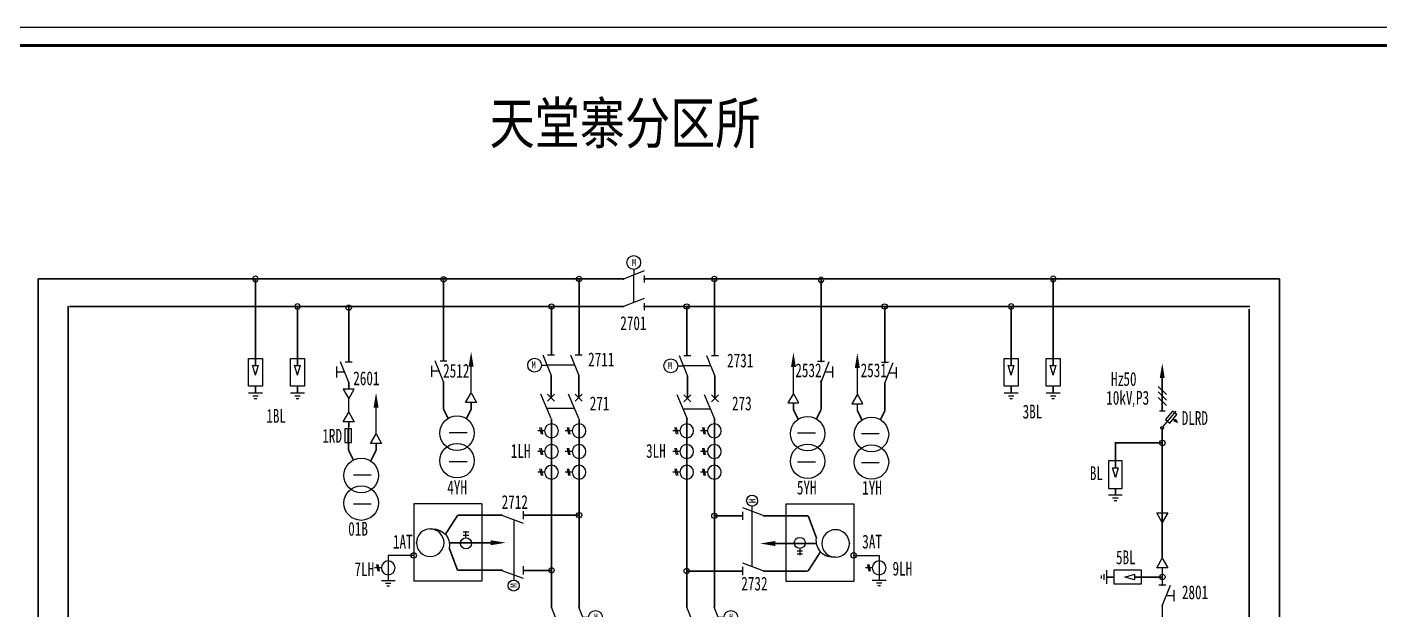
# Model space of a CAD drawing. Header units: millimetres. Extents: x 10667 to 23854, y -3427 to -2899.
# Drawn here: x 16216 to 16706.5, y -3110.1 to -2898.8 of the extents above; entities that cross this region are included whole.
import ezdxf
from ezdxf.enums import TextEntityAlignment as Align

# ---------------------------------------------------------------- set-up
doc = ezdxf.new("R2010")
doc.units = ezdxf.units.MM
doc.header["$LTSCALE"] = 10
doc.linetypes.add('DASHED', pattern=[11, 5, 0.5, 5, 0.5])
for name, color, linetype in [('3', 3, 'Continuous'), ('4', 1, 'Continuous'), ('BBLOCK', 2, 'DASHED'), ('BLOCK', 3, 'Continuous'), ('BOX', 7, 'Continuous'), ('DLINE', 1, 'Continuous'), ('LINE', 7, 'Continuous'), ('PLINE', 1, 'Continuous'), ('TEXT', 2, 'Continuous'), ('设    备', 3, 'Continuous'), ('设备编号', 2, 'Continuous'), ('连 接 线', 1, 'Continuous')]:
    doc.layers.add(name, color=color, linetype=linetype)
doc.styles.add('HZ', font='SimSun.ttf', dxfattribs={"width": 0.7})
doc.styles.add('ITALIC', font='NSimSun.ttf', dxfattribs={"width": 0.7})
doc.styles.add('JH1', font='NSimSun.ttf', dxfattribs={"width": 0.8})

# ---------------------------------------------------------------- blocks, each defined once
blk = doc.blocks.new('$$LHX')
for p, q in [((3.79, 1.25), (3.29, -1.25)), ((4.29, 1.25), (3.79, -1.25)), ((2.5, 0), (5, 0))]:
    blk.add_line(p, q)
blk.add_circle((0, 0), 2.5)
blk = doc.blocks.new('$$POINT', base_point=(176.43, 371.44))
blk.add_point((176.43, 371.44))
blk = doc.blocks.new('$$DD', base_point=(181.79, 368.35))
at = {"layer": 'BLOCK', "color": 2}
blk.add_circle((181.79, 368.35), 0.971, dxfattribs=at)
at = {"xscale": 1.428571, "yscale": 1.428571, "zscale": 1.428571}
for rotation in [270, 180, 90]:
    blk.add_blockref('$$POINT', (181.79, 368.35), dxfattribs=dict(at, rotation=rotation))
blk.add_blockref('$$POINT', (181.79, 368.35), dxfattribs=at)
blk = doc.blocks.new('$ZOBYQX')
blk.add_circle((0, 0), 5)
blk.add_arc((-1, 1), 6, 350.5377, 99.4623)
for p in [(-1.99, 6.92), (0, -5)]:
    blk.add_point(p)
at = {"style": 'HZ', "width": 0.76}
blk.add_attdef('序号', (5.33, -2.35), '', height=4, dxfattribs=at)
at = {"style": 'HZ', "width": 0.76, "flags": 1}
for tag, p in [('符号', (5.21, -6.8)), ('名称', (5.21, -11.09)), ('型号', (5.21, -15.39)), ('规格', (5.21, -19.68)), ('单位', (5.21, -24.12)), ('数量', (5.46, -28.55))]:
    blk.add_attdef(tag, p, '', height=4, dxfattribs=at)
blk = doc.blocks.new('$BLQX')
for p, q in [((-2.5, -10), (-2.5, 0)), ((-2.5, 0), (2.5, 0)), ((2.5, 0), (2.5, -10)), ((0, -6), (-1.08, -2.46)), ((-1.07, -2.5), (1.08, -2.5)), ((0, -6), (1.08, -2.46)), ((2.5, -10), (-2.5, -10)), ((-2.5, -12.5), (2.5, -12.5)), ((-1, -13.5), (1, -13.5)), ((-0.5, -14.5), (0.5, -14.5))]:
    blk.add_line(p, q)
at = {"layer": 'DLINE', "const_width": 0.6}
for points in [[(0, -2.5), (0, 0)], [(0, -10), (0, -12.5)]]:
    blk.add_lwpolyline(points, dxfattribs=at)
at = {"style": 'HZ', "width": 0.76}
blk.add_attdef('序号', (3.86, -10.33), '', height=4, dxfattribs=at)
at = {"style": 'HZ', "width": 0.76, "flags": 1}
for tag, p in [('符号', (3.73, -14.77)), ('名称', (3.73, -19.07)), ('型号', (3.73, -23.36)), ('规格', (3.73, -27.66)), ('单位', (3.73, -32.1)), ('数量', (3.99, -36.53))]:
    blk.add_attdef(tag, p, '', height=4, dxfattribs=at)
blk = doc.blocks.new('$RDQX')
for p, q in [((-1.25, 2.5), (1.25, 2.5)), ((-1.25, -2.5), (-1.25, 2.5)), ((1.25, 2.5), (1.25, -2.5)), ((1.25, -2.5), (-1.25, -2.5))]:
    blk.add_line(p, q)
at = {"layer": 'DLINE', "const_width": 0.6}
blk.add_lwpolyline([(0, 2.5), (0, -2.5)], dxfattribs=at)
at = {"layer": 'DLINE'}
for p in [(0, 2.5), (0, -2.5)]:
    blk.add_point(p, dxfattribs=at)
at = {"style": 'HZ', "width": 0.76}
blk.add_attdef('序号', (1.71, -2.68), '', height=4, dxfattribs=at)
at = {"style": 'HZ', "width": 0.76, "flags": 1}
for tag, p in [('符号', (1.59, -7.12)), ('名称', (1.59, -11.42)), ('型号', (1.59, -15.71)), ('规格', (1.59, -20.01)), ('单位', (1.59, -24.45)), ('数量', (1.84, -28.88))]:
    blk.add_attdef(tag, p, '', height=4, dxfattribs=at)
blk = doc.blocks.new('$JT')
at = {"color": 3}
blk.add_lwpolyline([(0, 0, 1.8, 0, 0), (0, 5.41, 0, 0, 0)], format="xyseb", dxfattribs=at)
blk = doc.blocks.new('$55DGKXX')
for p, q in [((-2, -3.75), (-5, 3.75)), ((-3.5, 0), (6.5, 0)), ((8, -3.75), (5, 3.75)), ((8.5, 0), (6.5, 0)), ((-3.75, -3.75), (-6.25, -3.75)), ((6.25, -3.75), (3.75, -3.75))]:
    blk.add_line(p, q)
blk.add_circle((11, 0), 2.5)
for p in [(-5, 3.75), (5, 3.75), (-5, -3.75), (5, -3.75)]:
    blk.add_point(p)
at = {"style": 'HZ', "width": 0.76}
blk.add_attdef('序号', (-10.37, -3.77), '', height=4, dxfattribs=at)
at = {"style": 'HZ', "width": 0.76, "flags": 1}
for tag, p in [('符号', (-10.5, -8.21)), ('名称', (-10.5, -12.51)), ('型号', (-10.5, -16.8)), ('规格', (-10.5, -21.1)), ('单位', (-10.5, -25.54)), ('数量', (-10.24, -29.97))]:
    blk.add_attdef(tag, p, '', height=4, dxfattribs=at)
at = {"layer": 'TEXT', "style": 'HZ', "width": 0.76}
blk.add_text('M', height=2.5, dxfattribs=at).set_placement((10.37, -1.12))

msp = doc.modelspace()

# ---------------------------------------------------------------- linework, layer by layer
for p, q in [((16332.66, -3027.58), (16329.66, -3020.08)), ((16331.41, -3020.08), (16333.91, -3020.08)), ((16367.04, -3027.31), (16364.04, -3019.81)), ((16365.79, -3019.81), (16368.29, -3019.81)), ((16402.54, -3021.33), (16404.54, -3021.33)), ((16403.04, -3017.58), (16406.04, -3025.08)), ((16414.54, -3021.33), (16404.54, -3021.33)), ((16404.79, -3017.58), (16407.29, -3017.58)), ((16413.04, -3017.58), (16416.04, -3025.08)), ((16414.79, -3017.58), (16417.29, -3017.58)), ((16452.43, -3017.83), (16455.43, -3025.33)), ((16454.18, -3017.83), (16456.68, -3017.83)), ((16462.43, -3017.83), (16465.43, -3025.33)), ((16464.18, -3017.83), (16466.68, -3017.83)), ((16505.15, -3020.01), (16502.65, -3020.01)), ((16503.9, -3027.51), (16506.9, -3020.01)), ((16528.31, -3020.31), (16525.81, -3020.31)), ((16527.06, -3027.81), (16530.06, -3020.31)), ((16328.41, -3025.83), (16328.41, -3021.83)), ((16331.16, -3023.83), (16328.41, -3023.83)), ((16362.79, -3025.56), (16362.79, -3021.56)), ((16365.54, -3023.56), (16362.79, -3023.56)), ((16451.93, -3021.58), (16453.93, -3021.58)), ((16463.93, -3021.58), (16453.93, -3021.58)), ((16505.4, -3023.76), (16508.16, -3023.76)), ((16508.16, -3025.76), (16508.16, -3021.76)), ((16528.56, -3024.06), (16531.31, -3024.06)), ((16531.31, -3026.06), (16531.31, -3022.06)), ((16406.04, -3040.64), (16402.29, -3031.89)), ((16404.79, -3031.89), (16407.29, -3034.39)), ((16407.29, -3031.89), (16404.79, -3034.39)), ((16416.04, -3040.64), (16412.29, -3031.89)), ((16417.29, -3031.89), (16414.79, -3034.39)), ((16414.79, -3031.89), (16417.29, -3034.39)), ((16455.43, -3040.89), (16451.68, -3032.14)), ((16454.18, -3032.14), (16456.68, -3034.64)), ((16456.68, -3032.14), (16454.18, -3034.64)), ((16465.43, -3040.89), (16461.68, -3032.14)), ((16466.68, -3032.14), (16464.18, -3034.64)), ((16464.18, -3032.14), (16466.68, -3034.64)), ((16376.2, -3081.92), (16374.2, -3081.92)), ((16374.2, -3082.92), (16376.2, -3082.92)), ((16375.14, -3083.98), (16375.14, -3081.46)), ((16497.19, -3088.74), (16495.19, -3088.74)), ((16495.19, -3089.74), (16497.19, -3089.74)), ((16496.25, -3087.69), (16496.25, -3090.21)), ((16344.49, -3099.33), (16349.49, -3099.33)), ((16527.49, -3099.33), (16522.49, -3099.33)), ((16345.99, -3100.33), (16347.99, -3100.33)), ((16346.49, -3101.33), (16347.49, -3101.33)), ((16525.99, -3100.33), (16523.99, -3100.33)), ((16525.49, -3101.33), (16524.49, -3101.33)), ((16628.86, -3101.1), (16626.36, -3101.1)), ((16627.61, -3108.6), (16630.61, -3101.1)), ((16631.87, -3106.85), (16631.87, -3102.85)), ((16629.11, -3104.85), (16631.87, -3104.85))]:
    msp.add_line(p, q)
at = {"color": 3}
for p, q in [((16478.91, -3094.26), (16478.91, -3072.45)), ((16392.49, -3077.4), (16392.49, -3099.21))]:
    msp.add_line(p, q, dxfattribs=at)
at = {"color": 1, "const_width": 0.6}
for points in [[(16367.66, -3082.74), (16372.19, -3075.71)], [(16502.26, -3083.98), (16499.26, -3075.98)], [(16384.12, -3085.69), (16368.96, -3085.69)], [(16369.13, -3087.69), (16372.13, -3095.69)], [(16487.28, -3085.98), (16502.44, -3085.98)], [(16503.73, -3088.93), (16499.21, -3095.95)]]:
    msp.add_lwpolyline(points, dxfattribs=at)
at = {"color": 7}
for points in [[(16384.12, -3085.69, 1.8, 0, 0), (16389.53, -3085.69, 0, 0, 0)], [(16487.28, -3085.98, 1.8, 0, 0), (16481.87, -3085.98, 0, 0, 0)]]:
    msp.add_lwpolyline(points, format="xyseb", dxfattribs=at)
for centre, radius in [((16400.04, -3021.33), 2.5), ((16449.43, -3021.58), 2.5), ((16375.2, -3085.92), 2), ((16496.19, -3085.74), 2)]:
    msp.add_circle(centre, radius)
for p in [(16332.66, -3020.08), (16367.04, -3019.81), (16406.04, -3017.58), (16416.04, -3017.58), (16455.43, -3017.83), (16465.43, -3017.83), (16503.9, -3020.01), (16527.06, -3020.31), (16406.04, -3025.08), (16416.04, -3025.08), (16455.43, -3025.33), (16465.43, -3025.33), (16332.66, -3027.58), (16367.04, -3027.31), (16503.82, -3027.15), (16503.9, -3027.51), (16527.06, -3027.81), (16406.17, -3063.18), (16416.17, -3063.18), (16455.22, -3063.18), (16465.22, -3063.18), (16627.61, -3101.1), (16627.61, -3108.6)]:
    msp.add_point(p)
at = {"color": 4}
for p in [(16387.99, -3075.71), (16395.99, -3075.71), (16475.41, -3075.95), (16483.41, -3075.95), (16395.99, -3095.71), (16475.41, -3095.95), (16483.41, -3095.95)]:
    msp.add_point(p, dxfattribs=at)
at = {"layer": '4', "color": 2}
msp.add_lwpolyline([(10666.54, -2898.77), (23853.86, -2898.77), (23853.86, -3426.84), (10666.54, -3426.84)], close=True, dxfattribs=at)
at = {"layer": 'BBLOCK', "linetype": 'Continuous'}
for p, q in [((16404.43, -3036.89), (16414.43, -3036.89)), ((16453.83, -3037.14), (16463.83, -3037.14))]:
    msp.add_line(p, q, dxfattribs=at)
at = {"layer": 'BLOCK'}
for p, q in [((16435.98, -2986.61), (16435.98, -2988.61)), ((16439.73, -2987.11), (16432.23, -2990.11)), ((16435.98, -2998.61), (16435.98, -2988.61)), ((16439.73, -2988.86), (16439.73, -2991.36)), ((16439.73, -2997.11), (16432.23, -3000.11)), ((16439.73, -2998.86), (16439.73, -3001.36)), ((16369.08, -3045.76), (16375.58, -3045.76)), ((16501.86, -3045.96), (16495.36, -3045.96)), ((16525.02, -3046.25), (16518.52, -3046.25)), ((16369.08, -3056.26), (16375.58, -3056.26)), ((16501.86, -3056.46), (16495.36, -3056.46)), ((16525.02, -3056.75), (16518.52, -3056.75)), ((16334.35, -3061.12), (16340.85, -3061.12)), ((16334.35, -3071.62), (16340.85, -3071.62)), ((16395.99, -3077.21), (16395.99, -3074.21)), ((16475.41, -3072.95), (16483.41, -3075.95)), ((16475.41, -3074.45), (16475.41, -3077.45)), ((16395.99, -3078.71), (16387.99, -3075.71)), ((16395.99, -3097.21), (16395.99, -3094.21)), ((16475.41, -3092.95), (16483.41, -3095.95)), ((16475.41, -3094.45), (16475.41, -3097.45)), ((16395.99, -3098.71), (16387.99, -3095.71))]:
    msp.add_line(p, q, dxfattribs=at)
at = {"layer": 'BLOCK', "linetype": 'DASHED'}
for p, q in [((16356.23, -3071.57), (16356.23, -3099.62)), ((16380.9, -3071.57), (16356.23, -3071.57)), ((16380.9, -3071.57), (16380.9, -3099.62)), ((16491.08, -3071.57), (16491.08, -3099.62)), ((16491.08, -3071.57), (16515.74, -3071.57)), ((16515.74, -3071.57), (16515.74, -3099.62)), ((16380.9, -3099.62), (16356.23, -3099.62)), ((16491.08, -3099.62), (16515.74, -3099.62))]:
    msp.add_line(p, q, dxfattribs=at)
at = {"layer": 'BLOCK', "color": 5}
for p, q in [((16346.99, -3090.31), (16346.99, -3099.33)), ((16349.17, -3090.31), (16346.99, -3090.31)), ((16356.23, -3090.31), (16349.17, -3090.31)), ((16515.74, -3090.31), (16522.81, -3090.31)), ((16522.81, -3090.31), (16524.99, -3090.31)), ((16524.99, -3090.31), (16524.99, -3099.33))]:
    msp.add_line(p, q, dxfattribs=at)
at = {"layer": 'BLOCK', "color": 7}
for p, q in [((16625.61, -3094.78), (16627.61, -3091.32)), ((16629.61, -3094.78), (16625.61, -3094.78)), ((16627.61, -3091.32), (16629.61, -3094.78))]:
    msp.add_line(p, q, dxfattribs=at)
at = {"layer": 'BLOCK'}
for centre, radius in [((16435.98, -2984.11), 2.5), ((16371.93, -3045.96), 6.25), ((16499.02, -3046.16), 6.25), ((16522.17, -3046.45), 6.25), ((16371.93, -3055.96), 6.25), ((16499.02, -3056.16), 6.25), ((16522.17, -3056.45), 6.25), ((16337.19, -3061.33), 6.25), ((16337.19, -3071.33), 6.25), ((16478.91, -3070.45), 2), ((16392.49, -3101.21), 2)]:
    msp.add_circle(centre, radius, dxfattribs=at)
for p in [(16432.23, -2990.11), (16439.73, -2990.11), (16432.23, -3000.11), (16439.73, -3000.11)]:
    msp.add_point(p, dxfattribs=at)
at = {"layer": 'BOX', "const_width": 1.05}
msp.add_lwpolyline([(10677.66, -2905.48), (23845.41, -2905.48), (23845.41, -3422.56), (10677.66, -3422.56)], close=True, dxfattribs=at)
at = {"layer": 'DLINE', "const_width": 0.6}
for points in [[(16220.05, -3317.48), (16220.05, -2989.86)], [(16220.39, -2990.07), (16388.14, -2990.07)], [(16298.85, -3018.9), (16298.85, -2990.07)], [(16367.04, -3019.81), (16367.04, -2990.23)], [(16388.14, -2990.07), (16432.24, -2990.07)], [(16416.17, -3017.63), (16416.17, -2990.07)], [(16439.74, -2990.07), (16670.23, -2990.07)], [(16465.22, -3017.63), (16465.22, -2990.07)], [(16503.9, -3020.01), (16503.9, -2990.43)], [(16588.07, -3018.9), (16588.07, -2990.07)], [(16670.15, -2989.95), (16670.15, -3317.47)], [(16230.96, -3317.53), (16230.96, -2999.85)], [(16231.32, -3000.07), (16388.14, -3000.07)], [(16314.1, -3018.9), (16314.1, -3000.07)], [(16332.66, -3020.08), (16332.66, -3000.51)], [(16388.14, -3000.07), (16406.21, -3000.07)], [(16432.24, -3000.07), (16406.17, -3000.07)], [(16406.17, -3017.63), (16406.17, -3000.07)], [(16484.25, -3000.07), (16439.74, -3000.07)], [(16455.22, -3017.63), (16455.22, -3000.07)], [(16659.4, -3000.07), (16484.25, -3000.07)], [(16527.06, -3020.31), (16527.06, -3000.11)], [(16572.82, -3018.9), (16572.82, -3000.07)], [(16659.11, -3203.14), (16659.11, -3000.97)], [(16406.04, -3033.14), (16406.04, -3025.08)], [(16416.04, -3025.08), (16416.04, -3033.14)], [(16455.43, -3033.39), (16455.43, -3025.33)], [(16465.43, -3025.33), (16465.43, -3033.39)], [(16367.04, -3037.31), (16367.04, -3027.31)], [(16503.9, -3037.51), (16503.9, -3027.51)], [(16527.06, -3037.81), (16527.06, -3027.81)], [(16406.17, -3040.68), (16406.17, -3109.12)], [(16416.17, -3040.68), (16416.17, -3109.12)], [(16455.22, -3040.68), (16455.22, -3109.12)], [(16465.22, -3040.68), (16465.22, -3109.12)], [(16332.58, -3052.17), (16332.66, -3041.86)], [(16376.33, -3075.69), (16372.29, -3075.69)], [(16388.53, -3075.69), (16375.63, -3075.69)], [(16395.99, -3075.71), (16416.17, -3075.71)], [(16475.41, -3075.95), (16465.22, -3075.95)], [(16482.86, -3075.98), (16499.26, -3075.98)], [(16495.06, -3075.98), (16499.1, -3075.98)], [(16388.53, -3095.69), (16372.13, -3095.69)], [(16376.33, -3095.69), (16372.29, -3095.69)], [(16395.99, -3095.71), (16406.17, -3095.71)], [(16475.41, -3095.95), (16455.22, -3095.95)], [(16482.86, -3095.98), (16495.76, -3095.98)], [(16495.06, -3095.98), (16499.1, -3095.98)]]:
    msp.add_lwpolyline(points, dxfattribs=at)
at = {"layer": 'LINE', "color": 7, "linetype": 'DASHED'}
for p, q in [((16626.11, -3029), (16629.11, -3032)), ((16626.11, -3031), (16629.11, -3034)), ((16626.11, -3033), (16629.11, -3036)), ((16613.12, -3056), (16608.12, -3056)), ((16608.12, -3056), (16608.12, -3066)), ((16609.62, -3058.5), (16611.62, -3058.5)), ((16610.62, -3062), (16609.62, -3058.5)), ((16611.62, -3058.5), (16610.62, -3062)), ((16613.12, -3066), (16613.12, -3056)), ((16608.12, -3066), (16613.12, -3066)), ((16613.12, -3068.5), (16608.12, -3068.5)), ((16611.62, -3069.5), (16609.62, -3069.5)), ((16611.12, -3070.5), (16610.12, -3070.5)), ((16627.61, -3078.36), (16625.61, -3074.9)), ((16625.61, -3074.9), (16629.61, -3074.9)), ((16629.61, -3074.9), (16627.61, -3078.36))]:
    msp.add_line(p, q, dxfattribs=at)
msp.add_lwpolyline([(16627.61, -3026, 1.8, 0, 0), (16627.62, -3020.59, 0, 0, 0)], format="xyseb", dxfattribs=at)
at = {"layer": 'LINE', "color": 7, "linetype": 'DASHED', "const_width": 0.6}
for points in [[(16627.61, -3025.5), (16627.61, -3038)], [(16627.61, -3044), (16627.61, -3050.5)], [(16627.61, -3049.5), (16610.61, -3049.5), (16610.61, -3056)], [(16627.61, -3050.5), (16627.61, -3091.28)], [(16610.62, -3058.5), (16610.62, -3056)], [(16610.62, -3066), (16610.62, -3068.5)]]:
    msp.add_lwpolyline(points, dxfattribs=at)
at = {"layer": 'LINE', "color": 7, "linetype": 'DASHED'}
msp.add_circle((16627.61, -3049.5), 1, dxfattribs=at)
at = {"layer": 'PLINE', "color": 7, "const_width": 0.5}
for points in [[(16627.61, -3094.78), (16627.61, -3101.1)], [(16627.61, -3108.6), (16627.61, -3134.24)]]:
    msp.add_lwpolyline(points, dxfattribs=at)
at = {"layer": '设    备', "color": 3}
for p, q in [((16628.61, -3038), (16626.61, -3038)), ((16627.93, -3043.61), (16632.61, -3038)), ((16631.33, -3037.99), (16628.79, -3041.08)), ((16630.33, -3042.35), (16632.88, -3039.26)), ((16632.88, -3039.26), (16631.33, -3037.99)), ((16631.6, -3040.81), (16633.15, -3042.08)), ((16633.15, -3042.08), (16632.37, -3040.87)), ((16628.79, -3041.08), (16630.33, -3042.35)), ((16633.15, -3042.08), (16631.82, -3041.54)), ((16605.54, -3098.63), (16605.54, -3097.63)), ((16606.54, -3099.13), (16606.54, -3097.13)), ((16607.54, -3100.63), (16607.54, -3095.63)), ((16610.04, -3095.63), (16610.04, -3100.63)), ((16620.04, -3095.63), (16610.04, -3095.63)), ((16614.04, -3098.13), (16617.54, -3097.13)), ((16617.54, -3099.13), (16614.04, -3098.13)), ((16617.54, -3097.13), (16617.54, -3099.13)), ((16620.04, -3100.63), (16620.04, -3095.63)), ((16610.04, -3100.63), (16620.04, -3100.63))]:
    msp.add_line(p, q, dxfattribs=at)
at = {"layer": '设    备', "color": 3, "const_width": 0.6}
for points in [[(16610.04, -3098.13), (16607.54, -3098.13)], [(16617.54, -3098.13), (16620.04, -3098.13)]]:
    msp.add_lwpolyline(points, dxfattribs=at)
at = {"layer": '设    备'}
msp.add_circle((16627.61, -3044), 0.5, dxfattribs=at)
at = {"layer": '连 接 线', "color": 3}
for p, q in [((16330.66, -3030.08), (16332.66, -3033.55)), ((16334.66, -3030.08), (16330.66, -3030.08)), ((16332.66, -3033.55), (16334.66, -3030.08)), ((16375.04, -3034.81), (16377.04, -3031.35)), ((16379.04, -3034.81), (16375.04, -3034.81)), ((16377.04, -3031.35), (16379.04, -3034.81)), ((16493.9, -3031.55), (16491.9, -3035.01)), ((16491.9, -3035.01), (16495.9, -3035.01)), ((16495.9, -3035.01), (16493.9, -3031.55)), ((16517.06, -3031.84), (16515.06, -3035.31)), ((16515.06, -3035.31), (16519.06, -3035.31)), ((16519.06, -3035.31), (16517.06, -3031.84)), ((16330.66, -3041.86), (16332.66, -3038.39)), ((16332.66, -3038.39), (16334.66, -3041.86)), ((16334.66, -3041.86), (16330.66, -3041.86)), ((16340.58, -3049.67), (16342.58, -3046.21)), ((16344.58, -3049.67), (16340.58, -3049.67)), ((16342.58, -3046.21), (16344.58, -3049.67))]:
    msp.add_line(p, q, dxfattribs=at)
at = {"layer": '连 接 线', "color": 6, "linetype": 'DASHED', "ltscale": 0.5, "const_width": 0.5}
for points in [[(16377.04, -3031.35), (16377.04, -3021.35)], [(16493.9, -3031.55), (16493.9, -3021.55)], [(16517.06, -3031.84), (16517.06, -3021.84)], [(16332.66, -3033.55), (16332.66, -3038.39)], [(16342.58, -3046.21), (16342.58, -3036.21)]]:
    msp.add_lwpolyline(points, dxfattribs=at)
at = {"layer": '连 接 线', "const_width": 0.6}
for points in [[(16332.66, -3027.58), (16332.66, -3030.08)], [(16377.04, -3037.31), (16377.04, -3034.81)], [(16493.9, -3037.51), (16493.9, -3035.01)], [(16517.06, -3037.81), (16517.06, -3035.31)], [(16342.58, -3052.17), (16342.58, -3049.67)], [(16627.61, -3098.13), (16620.05, -3098.13)]]:
    msp.add_lwpolyline(points, dxfattribs=at)
at = {"layer": '连 接 线', "color": 3, "const_width": 0.6}
for points in [[(16367.04, -3037.31), (16368.76, -3040.74)], [(16377.04, -3037.31), (16375.33, -3040.74)], [(16493.9, -3037.51), (16495.62, -3040.94)], [(16503.9, -3037.51), (16502.19, -3040.94)], [(16517.06, -3037.81), (16518.77, -3041.24)], [(16527.06, -3037.81), (16525.34, -3041.24)], [(16332.58, -3052.17), (16334.37, -3055.75)], [(16342.58, -3052.17), (16340.62, -3056.1)]]:
    msp.add_lwpolyline(points, dxfattribs=at)
at = {"layer": '连 接 线', "color": 3}
msp.add_circle((16627.61, -3098.13), 1, dxfattribs=at)
for p in [(16377.04, -3037.31), (16493.9, -3037.51), (16517.06, -3037.81)]:
    msp.add_point(p, dxfattribs=at)

# ---------------------------------------------------------------- block references
at = {"layer": 'BLOCK', "xscale": -1}
for name, p in [('$$DD', (16298.85, -2990.07)), ('$$DD', (16314.1, -3000.07)), ('$RDQX', (16332.48, -3046.91)), ('$$LHX', (16406.17, -3045.13)), ('$$LHX', (16416.17, -3045.13)), ('$$LHX', (16455.22, -3045.13)), ('$$LHX', (16465.22, -3045.13)), ('$$LHX', (16406.17, -3052.63)), ('$$LHX', (16416.17, -3052.63)), ('$$LHX', (16455.22, -3052.63)), ('$$LHX', (16465.22, -3052.63)), ('$$LHX', (16406.17, -3060.13)), ('$$LHX', (16416.17, -3060.13)), ('$$LHX', (16455.22, -3060.13)), ('$$LHX', (16465.22, -3060.13)), ('$$LHX', (16346.99, -3094.81)), ('$$LHX', (16524.99, -3094.81))]:
    msp.add_blockref(name, p, dxfattribs=at)
at = {"layer": 'BLOCK'}
for name, p, rotation in [('$$DD', (16367.04, -2990.23), 180), ('$$DD', (16416.17, -2990.07), 180), ('$$DD', (16465.22, -2990.07), 180), ('$$DD', (16332.66, -3000.51), 180), ('$$DD', (16406.17, -3000.07), 180), ('$$DD', (16455.22, -3000.07), 180), ('$$DD', (16526.92, -3000.07), 180), ('$BLQX', (16572.82, -3018.9), 1.281885059263066e-06), ('$BLQX', (16588.07, -3018.9), 1.281885059263066e-06), ('$$DD', (16416.17, -3075.71), 270.0000014469962), ('$$DD', (16465.22, -3075.95), 90.00000144699628), ('$$DD', (16356.23, -3090.31), 270.0000014469962), ('$$DD', (16515.74, -3090.31), 270.0000014469962), ('$$DD', (16406.17, -3095.71), 270.0000014469962), ('$$DD', (16455.22, -3095.95), 90.00000144699628)]:
    msp.add_blockref(name, p, dxfattribs=dict(at, rotation=rotation))
at = {"layer": 'BLOCK', "xscale": -1}
for name, p, rotation in [('$$DD', (16503.9, -2990.43), 180), ('$$DD', (16588.07, -2990.07), 359.999998718141), ('$$DD', (16572.82, -3000.07), 359.999998718141), ('$ZOBYQX', (16362.21, -3085.7), 270.0000014469962), ('$ZOBYQX', (16509.18, -3085.96), 90.00000144699628)]:
    msp.add_blockref(name, p, dxfattribs=dict(at, rotation=rotation))
at = {"layer": 'BLOCK'}
for name, p in [('$BLQX', (16298.85, -3018.9)), ('$BLQX', (16314.1, -3018.9)), ('$55DGKXX', (16411.13, -3112.8)), ('$55DGKXX', (16460.21, -3112.8))]:
    msp.add_blockref(name, p, dxfattribs=at)
at = {"layer": '连 接 线', "color": 3}
for p in [(16377.04, -3021.85), (16342.58, -3036.71)]:
    msp.add_blockref('$JT', p, dxfattribs=at)
at = {"layer": '连 接 线', "color": 3, "xscale": -1}
for p in [(16493.9, -3022.05), (16517.06, -3022.34)]:
    msp.add_blockref('$JT', p, dxfattribs=at)

# ---------------------------------------------------------------- texts
at = {"layer": '3', "linetype": 'DASHED', "style": 'JH1', "width": 0.8}
msp.add_text('天堂寨分区所', height=15, dxfattribs=at).set_placement((16432.82, -2941.09), align=Align.CENTER)
at = {"layer": '3', "color": 3, "style": 'ITALIC', "width": 0.7}
for s, p in [('Hz', (16609.03, -3028.84)), ('50', (16613.53, -3028.84)), ('10kV', (16607.29, -3035.64)), ('P', (16618.07, -3035.64)), ('3', (16620.48, -3035.64))]:
    msp.add_text(s, height=5, dxfattribs=at).set_placement(p)
at = {"layer": '3', "color": 7, "style": 'ITALIC', "width": 0.7}
msp.add_text(',', height=3.5, dxfattribs=at).set_placement((16616.38, -3035.64))
at = {"layer": 'BLOCK', "style": 'HZ', "width": 0.76}
msp.add_text('M', height=2.5, dxfattribs=at).set_placement((16435.35, -2985.33))
at = {"layer": 'BLOCK'}
for rotation, p in [(270, (16478.91, -3070.45)), (90, (16392.49, -3101.21))]:
    msp.add_text('M', height=2.5, rotation=rotation, dxfattribs=at).set_placement(p, align=Align.MIDDLE)
at = {"layer": 'TEXT', "style": 'HZ', "width": 0.76}
for p in [(16399, -3022.45), (16448.4, -3022.7)]:
    msp.add_text('M', height=2.5, dxfattribs=at).set_placement(p)
at = {"layer": '设备编号', "color": 6, "style": 'HZ', "width": 0.7}
for s, p in [('2701', (16435.86, -3006.13)), ('2512', (16371.65, -3023.38)), ('2711', (16424.22, -3019.23)), ('2731', (16474.6, -3019.67)), ('2532', (16499.33, -3023.22)), ('2531', (16523.01, -3023.22)), ('2601', (16339.06, -3026.12)), ('271', (16423.62, -3035.18)), ('273', (16475.19, -3035.23)), ('3BL', (16580.55, -3038.19)), ('1BL', (16306.35, -3039.72)), ('1RD', (16326.67, -3046.93)), ('1LH', (16394.99, -3052.44)), ('3LH', (16444.04, -3052.44)), ('4YH', (16371.96, -3065.63)), ('5YH', (16498.71, -3065.74)), ('1YH', (16522.38, -3065.74)), ('2712', (16392.87, -3070.93)), ('01B', (16336.04, -3080.69)), ('1AT', (16352.27, -3085.31)), ('3AT', (16522.41, -3085.31)), ('7LH', (16338.32, -3095.25)), ('9LH', (16533.39, -3095.12)), ('2732', (16479.75, -3100.54))]:
    msp.add_text(s, height=5, dxfattribs=at).set_placement(p, align=Align.MIDDLE)
for s, p in [('DLRD', (16634.66, -3043)), ('5BL', (16610.83, -3093.49)), ('2801', (16634.73, -3106.15))]:
    msp.add_text(s, height=5, dxfattribs=at).set_placement(p)
msp.add_text('BL', height=5, dxfattribs=at).set_placement((16606.12, -3063), align=Align.RIGHT)

doc.saveas('drawing.dxf')
